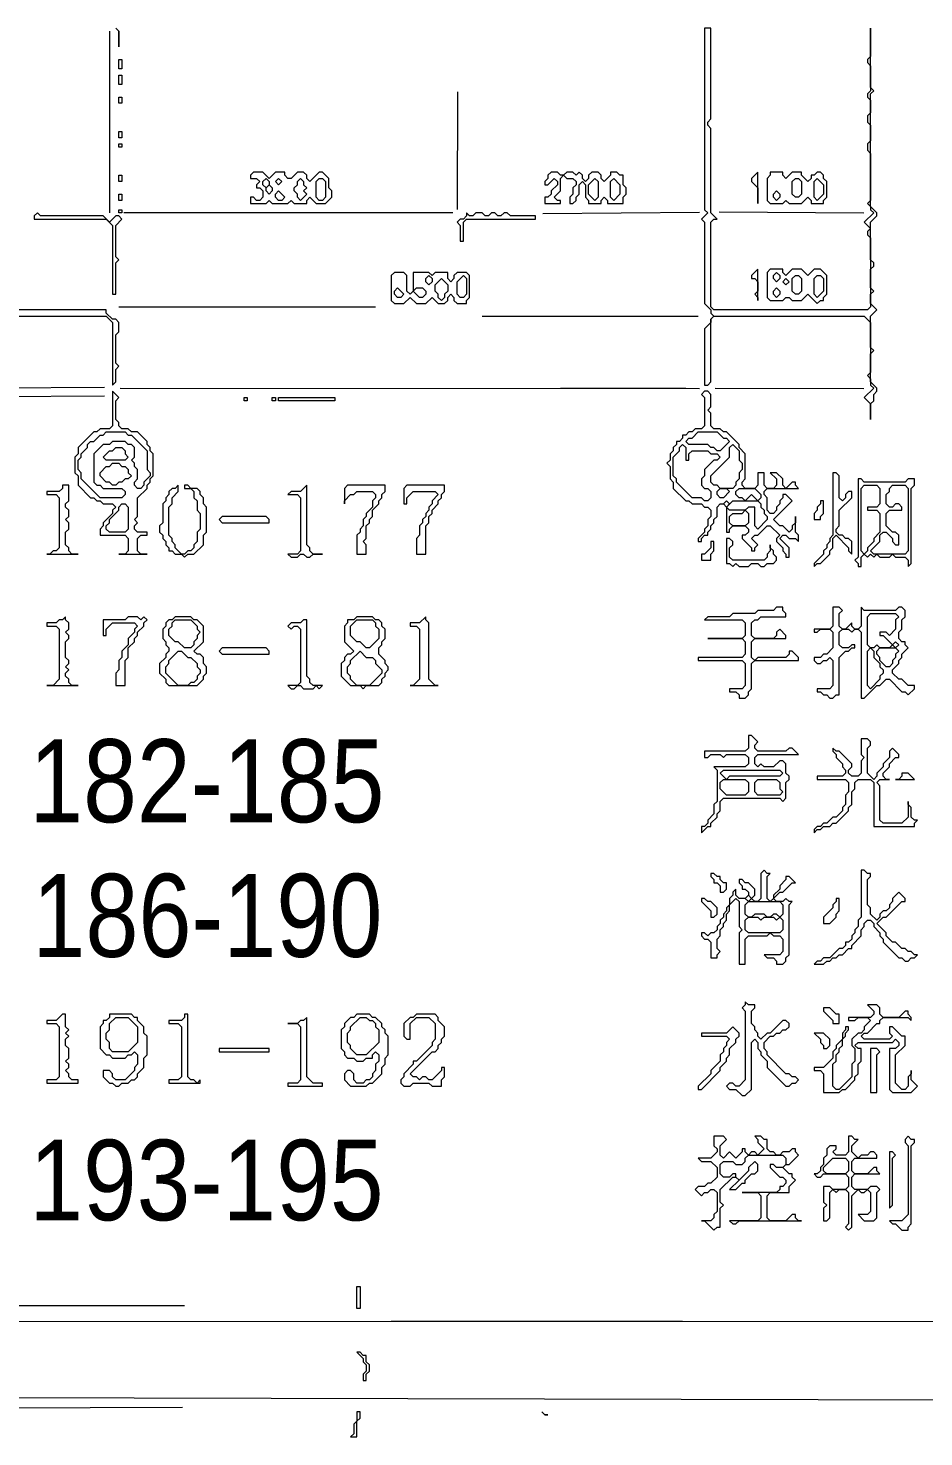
# Model space of a CAD drawing. Extents: x 12 to 2459, y 13 to 1740.
# Drawn here: x 1635.1 to 1921, y 13 to 463 of the extents above; entities that cross this region are included whole.
import ezdxf

# ---------------------------------------------------------------- set-up
doc = ezdxf.new("R2010")
doc.units = 0
for name, color, linetype, lineweight in [('OCR_TEXT', 6, 'Continuous', 0), ('TEXT_FALLBACK_OUTLINE', 2, 'Continuous', 0), ('TRACE_CURVE', 6, 'Continuous', 0), ('TRACE_STRAIGHT', 5, 'Continuous', 0), ('TRACE_TEXT_SYMBOL', 6, 'Continuous', 0)]:
    doc.layers.add(name, color=color, linetype=linetype, lineweight=lineweight)
doc.styles.add('wqy-unicode', font='wqy-unicode.lff')

msp = doc.modelspace()

# ---------------------------------------------------------------- linework, layer by layer
at = {"layer": 'TEXT_FALLBACK_OUTLINE', "color": 2}
for points in [[(1707, 417), (1706, 416), (1706, 415), (1708, 415), (1709, 414), (1708, 413), (1708, 412), (1709, 412), (1710, 411), (1710, 409), (1709, 408), (1708, 408), (1707, 409), (1706, 409), (1706, 407), (1711, 407), (1712, 408), (1713, 407), (1718, 407), (1719, 408), (1720, 407), (1724, 407), (1724, 408), (1725, 409), (1727, 407), (1730, 407), (1732, 409), (1732, 411), (1731, 412), (1731, 415), (1729, 417), (1728, 417), (1725, 414), (1724, 415), (1724, 416), (1723, 417), (1721, 417), (1719, 415), (1718, 415), (1717, 416), (1717, 417), (1714, 417), (1712, 415), (1710, 417)], [(1710, 414), (1711, 415), (1712, 414), (1712, 413), (1711, 412), (1710, 413)], [(1714, 414), (1715, 415), (1716, 414), (1715, 413)], [(1721, 414), (1722, 415), (1723, 414), (1723, 413), (1724, 412), (1723, 411), (1724, 410), (1722, 408), (1721, 409), (1721, 410), (1720, 411), (1720, 412), (1721, 413)], [(1727, 414), (1728, 415), (1729, 415), (1730, 414), (1730, 409), (1729, 408), (1728, 408), (1727, 409)], [(1816, 415), (1817, 414), (1817, 409), (1816, 408), (1814, 410), (1814, 413)], [(1821, 414), (1822, 415), (1824, 413), (1824, 410), (1822, 408), (1821, 409)], [(1868, 417), (1866, 415), (1866, 414), (1868, 412), (1868, 407)], [(1872, 417), (1872, 416), (1871, 415), (1871, 408), (1872, 407), (1876, 407), (1877, 408), (1878, 407), (1882, 407), (1884, 409), (1885, 408), (1885, 407), (1889, 407), (1889, 408), (1890, 409), (1890, 414), (1889, 415), (1889, 416), (1888, 417), (1887, 417), (1886, 416), (1885, 416), (1885, 415), (1884, 414), (1882, 416), (1882, 417), (1879, 417), (1877, 415), (1876, 416), (1876, 417)], [(1879, 414), (1880, 415), (1881, 415), (1882, 414), (1882, 410), (1881, 409), (1880, 409), (1879, 410)], [(1886, 414), (1887, 415), (1889, 413), (1889, 410), (1887, 408), (1886, 409)], [(1711, 412), (1712, 413), (1713, 412), (1713, 411), (1712, 410), (1711, 411)], [(1714, 410), (1715, 411), (1717, 409), (1716, 408), (1715, 408), (1714, 409)], [(1873, 410), (1874, 411), (1875, 410), (1875, 409), (1874, 408), (1873, 409)], [(1752, 385), (1751, 384), (1751, 376), (1752, 375), (1755, 375), (1757, 377), (1759, 375), (1762, 375), (1764, 377), (1766, 375), (1768, 375), (1769, 376), (1769, 377), (1770, 378), (1771, 377), (1771, 376), (1772, 375), (1775, 375), (1775, 376), (1776, 377), (1776, 384), (1775, 385), (1772, 385), (1771, 384), (1771, 383), (1770, 382), (1769, 383), (1769, 385), (1765, 385), (1764, 384), (1763, 385), (1758, 385), (1758, 379), (1757, 378), (1756, 379), (1756, 384), (1755, 385)], [(1762, 383), (1763, 384), (1764, 383), (1764, 382), (1763, 381), (1762, 382)], [(1767, 383), (1769, 381), (1769, 379), (1768, 378), (1768, 377), (1767, 376), (1766, 377), (1766, 378), (1765, 379), (1765, 381)], [(1774, 384), (1775, 383), (1775, 378), (1774, 377), (1773, 377), (1772, 378), (1772, 382)], [(1868, 386), (1866, 384), (1866, 383), (1867, 383), (1868, 382), (1868, 379), (1867, 378), (1868, 377), (1868, 376)], [(1872, 386), (1871, 385), (1871, 377), (1872, 376), (1876, 376), (1877, 377), (1878, 377), (1879, 376), (1882, 376), (1884, 378), (1887, 375), (1888, 376), (1889, 376), (1889, 377), (1890, 378), (1890, 384), (1888, 386), (1886, 386), (1884, 384), (1882, 386), (1879, 386), (1877, 384), (1876, 385), (1876, 386)], [(1873, 384), (1874, 385), (1875, 384), (1875, 383), (1874, 382), (1873, 383)], [(1876, 382), (1877, 383), (1878, 382), (1877, 381)], [(1879, 383), (1880, 384), (1881, 384), (1882, 383), (1882, 379), (1881, 378), (1880, 378), (1879, 379)], [(1886, 383), (1887, 384), (1888, 384), (1889, 383), (1889, 379), (1887, 377), (1886, 378)], [(1752, 379), (1753, 380), (1755, 378), (1754, 377), (1753, 377), (1752, 378)], [(1758, 379), (1759, 380), (1761, 380), (1762, 379), (1762, 378), (1761, 377), (1760, 377)], [(1873, 379), (1874, 380), (1875, 379), (1875, 378), (1874, 377), (1873, 378)], [(1662, 347), (1662, 336), (1661, 335), (1658, 335), (1657, 334), (1656, 334), (1651, 329), (1651, 327), (1650, 326), (1650, 321), (1651, 320), (1651, 317), (1655, 313), (1656, 313), (1657, 312), (1658, 312), (1659, 311), (1662, 311), (1663, 310), (1662, 309), (1662, 308), (1659, 305), (1659, 304), (1658, 303), (1658, 301), (1666, 301), (1667, 300), (1667, 296), (1666, 295), (1664, 295), (1673, 295), (1671, 295), (1670, 296), (1670, 300), (1671, 301), (1673, 301), (1673, 302), (1670, 302), (1669, 303), (1669, 304), (1670, 305), (1669, 306), (1670, 307), (1670, 313), (1673, 316), (1673, 317), (1674, 318), (1674, 319), (1675, 320), (1675, 327), (1674, 328), (1674, 329), (1673, 330), (1673, 331), (1670, 334), (1668, 334), (1667, 335), (1665, 335), (1664, 336), (1664, 337), (1663, 338), (1663, 344), (1664, 345)], [(1704, 345), (1705, 345), (1705, 344), (1704, 344)], [(1713, 345), (1714, 345), (1714, 344), (1713, 344)], [(1715, 345), (1733, 345), (1733, 344), (1715, 344)], [(1659, 333), (1660, 334), (1666, 334), (1667, 333), (1668, 333), (1673, 328), (1673, 322), (1674, 321), (1674, 320), (1672, 318), (1672, 317), (1671, 316), (1670, 316), (1669, 317), (1669, 318), (1670, 319), (1670, 322), (1669, 323), (1669, 324), (1668, 325), (1669, 326), (1669, 329), (1668, 330), (1667, 330), (1666, 331), (1662, 331), (1661, 330), (1659, 330), (1656, 327), (1656, 318), (1657, 317), (1658, 317), (1659, 316), (1665, 316), (1666, 315), (1666, 314), (1665, 313), (1658, 313), (1652, 319), (1652, 321), (1651, 322), (1651, 325), (1652, 326), (1652, 327), (1654, 329), (1654, 330), (1655, 331), (1656, 331), (1658, 333)], [(1849, 334), (1855, 334), (1857, 332), (1858, 332), (1859, 331), (1856, 328), (1855, 328), (1854, 329), (1853, 329), (1852, 330), (1846, 330), (1845, 331), (1846, 332), (1847, 332)], [(1662, 328), (1663, 329), (1665, 329), (1666, 328), (1666, 327), (1667, 326), (1666, 325), (1660, 325), (1659, 326), (1661, 328)], [(1843, 329), (1844, 330), (1845, 329), (1845, 325), (1846, 325), (1846, 327), (1847, 328), (1852, 328), (1853, 327), (1855, 327), (1856, 326), (1855, 325), (1854, 325), (1851, 322), (1851, 320), (1850, 319), (1850, 317), (1851, 316), (1852, 316), (1853, 315), (1853, 313), (1852, 312), (1851, 312), (1850, 313), (1847, 313), (1842, 318), (1842, 319), (1841, 320), (1841, 326), (1843, 328)], [(1859, 329), (1860, 330), (1862, 328), (1862, 325), (1863, 324), (1863, 322), (1862, 321), (1862, 319), (1861, 318), (1861, 317), (1860, 316), (1856, 316), (1855, 317), (1854, 317), (1853, 318), (1853, 320), (1859, 326)], [(1661, 323), (1662, 324), (1664, 324), (1665, 323), (1666, 323), (1667, 322), (1667, 321), (1668, 320), (1667, 319), (1666, 319), (1665, 318), (1664, 318), (1663, 317), (1662, 317), (1661, 318), (1660, 318), (1658, 320), (1658, 321), (1660, 323)], [(1892, 321), (1892, 301), (1891, 300), (1891, 299), (1890, 298), (1890, 297), (1889, 296), (1889, 295), (1886, 292), (1886, 291), (1887, 292), (1888, 292), (1891, 295), (1891, 296), (1892, 297), (1892, 300), (1893, 301), (1897, 297), (1897, 296), (1898, 295), (1898, 299), (1897, 300), (1896, 300), (1895, 301), (1894, 301), (1893, 302), (1893, 303), (1894, 304), (1894, 309), (1898, 313), (1898, 315), (1897, 315), (1896, 314), (1896, 313), (1895, 312), (1894, 313), (1894, 320), (1893, 321)], [(1646, 317), (1646, 316), (1645, 315), (1641, 315), (1641, 314), (1644, 314), (1645, 313), (1645, 297), (1644, 296), (1643, 296), (1642, 295), (1641, 295), (1651, 295), (1649, 295), (1648, 296), (1648, 297), (1647, 298), (1647, 302), (1648, 303), (1648, 305), (1647, 306), (1648, 307), (1648, 309), (1647, 310), (1647, 311), (1648, 312), (1648, 317)], [(1683, 317), (1682, 316), (1681, 316), (1680, 315), (1680, 314), (1679, 313), (1679, 312), (1678, 311), (1678, 305), (1677, 304), (1677, 302), (1678, 301), (1678, 300), (1679, 299), (1679, 298), (1680, 297), (1680, 296), (1681, 296), (1682, 295), (1684, 295), (1685, 294), (1686, 295), (1688, 295), (1691, 298), (1691, 301), (1692, 302), (1692, 310), (1691, 311), (1691, 313), (1690, 314), (1690, 315), (1689, 316), (1687, 316), (1686, 317), (1685, 317), (1685, 316), (1687, 316), (1688, 315), (1688, 313), (1689, 312), (1689, 309), (1690, 308), (1690, 303), (1689, 302), (1689, 299), (1688, 298), (1688, 297), (1687, 296), (1686, 296), (1685, 295), (1684, 295), (1682, 297), (1682, 298), (1681, 299), (1681, 300), (1680, 301), (1680, 310), (1681, 311), (1681, 313), (1683, 315)], [(1724, 317), (1722, 315), (1719, 315), (1718, 314), (1721, 314), (1722, 313), (1722, 296), (1721, 295), (1718, 295), (1719, 294), (1721, 294), (1722, 295), (1723, 295), (1724, 294), (1725, 294), (1726, 295), (1729, 295), (1726, 295), (1725, 296), (1725, 297), (1724, 298)], [(1737, 317), (1736, 316), (1736, 311), (1736, 312), (1738, 314), (1739, 314), (1740, 315), (1745, 315), (1746, 314), (1746, 313), (1745, 312), (1745, 310), (1743, 308), (1743, 307), (1742, 306), (1742, 304), (1741, 303), (1741, 302), (1740, 301), (1740, 295), (1743, 295), (1743, 298), (1742, 299), (1743, 300), (1743, 304), (1744, 305), (1744, 306), (1745, 307), (1745, 309), (1747, 311), (1747, 312), (1748, 313), (1748, 314), (1749, 315), (1749, 317)], [(1756, 317), (1755, 316), (1755, 311), (1756, 311), (1756, 313), (1758, 315), (1765, 315), (1766, 314), (1764, 312), (1764, 311), (1763, 310), (1763, 309), (1762, 308), (1762, 307), (1761, 306), (1761, 305), (1760, 304), (1760, 301), (1759, 300), (1759, 295), (1762, 295), (1762, 304), (1763, 305), (1763, 307), (1764, 308), (1764, 309), (1766, 311), (1766, 312), (1767, 313), (1767, 314), (1768, 315), (1768, 317)], [(1855, 315), (1856, 316), (1858, 316), (1859, 315), (1857, 313), (1856, 313), (1855, 314)], [(1861, 315), (1862, 316), (1867, 316), (1869, 314), (1869, 313), (1868, 312), (1866, 314), (1864, 312), (1863, 313), (1862, 313), (1861, 314)], [(1900, 319), (1900, 294), (1899, 293), (1900, 292), (1900, 291), (1901, 291), (1901, 294), (1902, 295), (1903, 294), (1904, 295), (1905, 294), (1906, 295), (1907, 294), (1910, 294), (1911, 295), (1912, 294), (1915, 294), (1916, 293), (1916, 291), (1917, 292), (1917, 316), (1918, 317), (1918, 319), (1916, 319), (1915, 318), (1902, 318), (1901, 319)], [(1901, 316), (1902, 317), (1906, 317), (1907, 316), (1907, 311), (1906, 310), (1903, 310), (1903, 309), (1906, 309), (1907, 308), (1907, 302), (1905, 300), (1905, 299), (1903, 297), (1903, 296), (1902, 295), (1901, 296)], [(1910, 316), (1911, 317), (1915, 317), (1916, 316), (1916, 296), (1915, 295), (1905, 295), (1904, 296), (1907, 299), (1907, 301), (1908, 302), (1909, 302), (1911, 300), (1911, 299), (1912, 298), (1913, 298), (1913, 301), (1912, 302), (1911, 302), (1909, 304), (1909, 308), (1910, 309), (1914, 309), (1914, 310), (1913, 311), (1912, 311), (1911, 310), (1910, 310), (1909, 311), (1909, 314), (1910, 315)], [(1664, 310), (1665, 311), (1666, 311), (1667, 310), (1667, 303), (1666, 302), (1661, 302), (1660, 303), (1660, 304), (1661, 305), (1661, 306), (1664, 309)], [(1857, 311), (1858, 312), (1859, 311), (1858, 310)], [(1860, 312), (1868, 312), (1869, 311), (1869, 310), (1870, 309), (1870, 308), (1871, 307), (1871, 306), (1868, 303), (1867, 304), (1867, 310), (1865, 310), (1864, 309), (1859, 309), (1858, 310)], [(1888, 312), (1888, 311), (1887, 310), (1887, 309), (1886, 308), (1886, 306), (1888, 306), (1888, 307), (1889, 308), (1889, 312)], [(1697, 307), (1696, 306), (1697, 305), (1712, 305), (1712, 306), (1711, 307)], [(1863, 308), (1864, 309), (1865, 308), (1865, 305), (1864, 304), (1860, 304), (1859, 305), (1859, 307), (1860, 308)], [(1853, 299), (1853, 297), (1851, 295), (1850, 295), (1850, 293), (1853, 293), (1853, 295), (1854, 296), (1854, 299)], [(1858, 300), (1858, 292), (1859, 292), (1860, 291), (1861, 292), (1862, 291), (1865, 291), (1866, 292), (1868, 292), (1869, 291), (1870, 291), (1871, 292), (1873, 292), (1874, 293), (1874, 294), (1873, 295), (1873, 296), (1872, 297), (1872, 298), (1872, 296), (1871, 295), (1871, 294), (1870, 293), (1860, 293), (1859, 294), (1859, 297), (1860, 298), (1860, 299), (1859, 300)], [(1647, 275), (1646, 274), (1645, 274), (1644, 273), (1641, 273), (1641, 272), (1644, 272), (1645, 271), (1645, 255), (1643, 253), (1641, 253), (1651, 253), (1649, 253), (1648, 254), (1648, 255), (1647, 256), (1647, 257), (1648, 258), (1647, 259), (1648, 260), (1648, 261), (1647, 262), (1647, 267), (1648, 268), (1648, 269), (1647, 270), (1648, 271), (1648, 273), (1647, 274)], [(1667, 275), (1666, 274), (1659, 274), (1659, 269), (1660, 269), (1660, 271), (1662, 273), (1669, 273), (1670, 272), (1669, 271), (1669, 270), (1667, 268), (1667, 266), (1665, 264), (1665, 262), (1664, 261), (1664, 258), (1663, 257), (1663, 253), (1666, 253), (1666, 261), (1667, 262), (1667, 265), (1669, 267), (1669, 268), (1670, 269), (1670, 270), (1672, 272), (1672, 273), (1673, 274), (1672, 275), (1671, 274), (1670, 275)], [(1682, 275), (1681, 274), (1680, 274), (1679, 273), (1679, 272), (1678, 271), (1678, 268), (1679, 267), (1679, 266), (1680, 265), (1680, 264), (1679, 263), (1679, 262), (1677, 260), (1677, 257), (1679, 255), (1679, 254), (1680, 253), (1689, 253), (1691, 255), (1691, 256), (1692, 257), (1692, 259), (1691, 260), (1691, 262), (1690, 263), (1689, 263), (1688, 264), (1691, 267), (1691, 272), (1689, 274), (1688, 274), (1687, 275)], [(1740, 275), (1739, 274), (1737, 274), (1737, 273), (1736, 272), (1736, 267), (1739, 264), (1738, 263), (1737, 263), (1736, 262), (1736, 261), (1735, 260), (1735, 256), (1738, 253), (1741, 253), (1742, 252), (1743, 253), (1747, 253), (1748, 254), (1748, 255), (1749, 256), (1749, 257), (1750, 258), (1750, 259), (1749, 260), (1749, 261), (1747, 263), (1747, 265), (1748, 266), (1748, 267), (1749, 268), (1749, 271), (1748, 272), (1748, 273), (1747, 274), (1746, 274), (1745, 275)], [(1762, 275), (1760, 273), (1757, 273), (1757, 272), (1759, 272), (1760, 271), (1760, 255), (1758, 253), (1757, 253), (1766, 253), (1765, 253), (1763, 255), (1763, 273), (1762, 274)], [(1874, 278), (1873, 277), (1868, 277), (1867, 276), (1860, 276), (1859, 275), (1852, 275), (1851, 274), (1863, 274), (1864, 273), (1864, 269), (1863, 268), (1852, 268), (1863, 268), (1864, 267), (1864, 263), (1863, 262), (1849, 262), (1849, 261), (1863, 261), (1864, 260), (1864, 253), (1863, 252), (1859, 252), (1859, 251), (1861, 251), (1862, 250), (1862, 249), (1864, 249), (1865, 250), (1865, 251), (1866, 252), (1866, 260), (1867, 261), (1881, 261), (1881, 262), (1879, 264), (1878, 264), (1878, 263), (1877, 262), (1868, 262), (1867, 261), (1866, 262), (1866, 267), (1867, 268), (1877, 268), (1877, 269), (1875, 271), (1874, 270), (1874, 269), (1873, 268), (1867, 268), (1866, 269), (1866, 273), (1867, 274), (1868, 274), (1869, 275), (1877, 275), (1877, 276), (1876, 277), (1876, 278)], [(1903, 275), (1904, 276), (1912, 276), (1913, 275), (1912, 274), (1912, 271), (1910, 269), (1909, 270), (1907, 270), (1907, 269), (1908, 269), (1911, 266), (1910, 265), (1907, 265), (1906, 266), (1905, 265), (1904, 265), (1903, 266)], [(1681, 273), (1682, 274), (1687, 274), (1689, 272), (1689, 271), (1690, 270), (1689, 269), (1689, 268), (1688, 267), (1688, 266), (1687, 265), (1685, 265), (1683, 267), (1682, 267), (1680, 269), (1680, 271), (1681, 272)], [(1723, 274), (1722, 273), (1719, 273), (1718, 272), (1719, 271), (1720, 272), (1721, 272), (1722, 271), (1722, 254), (1721, 253), (1718, 253), (1719, 252), (1720, 252), (1721, 253), (1722, 253), (1723, 252), (1726, 252), (1727, 253), (1728, 252), (1729, 253), (1726, 253), (1725, 254), (1725, 255), (1724, 256), (1724, 274)], [(1740, 274), (1745, 274), (1746, 273), (1746, 272), (1747, 271), (1747, 268), (1744, 265), (1743, 265), (1741, 267), (1740, 267), (1738, 269), (1738, 272)], [(1911, 266), (1912, 267), (1913, 266), (1912, 265)], [(1683, 264), (1684, 264), (1686, 262), (1687, 262), (1689, 260), (1689, 259), (1690, 258), (1690, 257), (1689, 256), (1689, 255), (1688, 254), (1687, 254), (1686, 253), (1683, 253), (1679, 257), (1679, 259), (1680, 260), (1680, 261)], [(1697, 265), (1696, 264), (1697, 263), (1712, 263), (1712, 264), (1711, 265)], [(1741, 264), (1743, 262), (1745, 262), (1746, 261), (1746, 260), (1748, 258), (1748, 257), (1744, 253), (1740, 253), (1738, 255), (1738, 256), (1737, 257), (1737, 259), (1738, 260), (1738, 261)], [(1903, 264), (1904, 265), (1905, 264), (1905, 262), (1907, 260), (1907, 259), (1908, 258), (1908, 257), (1907, 256), (1907, 255), (1904, 252), (1903, 253)], [(1906, 264), (1907, 265), (1912, 265), (1913, 264), (1912, 263), (1912, 262), (1911, 261), (1911, 260), (1910, 259), (1909, 259), (1907, 261), (1907, 262), (1906, 263)], [(1865, 237), (1865, 233), (1864, 232), (1851, 232), (1851, 230), (1852, 230), (1853, 231), (1856, 231), (1857, 230), (1858, 231), (1864, 231), (1865, 230), (1865, 228), (1864, 227), (1854, 227), (1855, 226), (1855, 216), (1854, 215), (1854, 212), (1852, 210), (1852, 209), (1851, 208), (1850, 208), (1850, 206), (1852, 208), (1853, 208), (1853, 209), (1855, 211), (1855, 212), (1856, 213), (1856, 216), (1857, 217), (1875, 217), (1876, 216), (1877, 217), (1877, 222), (1878, 223), (1878, 224), (1877, 225), (1877, 228), (1876, 229), (1875, 229), (1873, 227), (1870, 227), (1869, 228), (1868, 227), (1867, 228), (1867, 230), (1868, 231), (1881, 231), (1879, 233), (1878, 233), (1877, 232), (1868, 232), (1867, 233), (1867, 234), (1868, 235), (1866, 237)], [(1856, 225), (1857, 226), (1875, 226), (1876, 225), (1875, 224), (1859, 224), (1858, 223)], [(1914, 225), (1914, 224), (1913, 223), (1912, 223), (1918, 223), (1916, 225)], [(1856, 222), (1857, 223), (1864, 223), (1865, 222), (1865, 219), (1864, 218), (1858, 218), (1856, 220)], [(1867, 222), (1868, 223), (1874, 223), (1875, 222), (1875, 220), (1876, 219), (1875, 218), (1868, 218), (1867, 219)], [(1853, 193), (1853, 192), (1854, 191), (1854, 190), (1855, 190), (1856, 189), (1856, 187), (1857, 187), (1858, 188), (1858, 190), (1857, 190), (1856, 191), (1856, 192), (1855, 192), (1854, 193)], [(1850, 185), (1850, 184), (1853, 181), (1853, 179), (1854, 179), (1855, 180), (1855, 182), (1853, 184), (1852, 184), (1851, 185)], [(1864, 185), (1865, 186), (1866, 185), (1865, 184)], [(1893, 185), (1893, 184), (1892, 183), (1892, 182), (1889, 179), (1889, 177), (1891, 177), (1893, 179), (1893, 180), (1894, 181), (1894, 185)], [(1864, 183), (1865, 184), (1875, 184), (1876, 183), (1876, 180), (1875, 179), (1874, 180), (1873, 180), (1872, 179), (1871, 179), (1870, 180), (1867, 180), (1866, 179), (1865, 179), (1864, 180)], [(1864, 178), (1865, 179), (1868, 179), (1869, 178), (1870, 179), (1873, 179), (1874, 178), (1875, 179), (1876, 178), (1876, 175), (1875, 174), (1865, 174), (1864, 175)], [(1864, 152), (1864, 151), (1863, 150), (1864, 149), (1864, 127), (1862, 125), (1861, 125), (1860, 126), (1859, 126), (1858, 125), (1859, 124), (1861, 124), (1863, 122), (1864, 122), (1866, 124), (1866, 139), (1867, 140), (1868, 139), (1868, 137), (1869, 136), (1869, 135), (1871, 133), (1871, 131), (1877, 125), (1878, 125), (1879, 126), (1880, 126), (1881, 127), (1880, 128), (1879, 128), (1878, 129), (1877, 129), (1871, 135), (1871, 136), (1870, 137), (1870, 139), (1872, 141), (1873, 141), (1874, 142), (1875, 142), (1876, 143), (1877, 143), (1878, 144), (1878, 145), (1877, 146), (1876, 146), (1872, 142), (1871, 142), (1869, 140), (1868, 141), (1868, 142), (1867, 143), (1867, 144), (1866, 145), (1866, 149), (1867, 150), (1867, 151), (1865, 151)], [(1889, 150), (1889, 149), (1892, 146), (1892, 145), (1894, 145), (1894, 148), (1893, 148), (1891, 150)], [(1646, 148), (1644, 146), (1641, 146), (1641, 145), (1644, 145), (1645, 144), (1645, 128), (1644, 127), (1641, 127), (1641, 126), (1651, 126), (1651, 127), (1649, 127), (1648, 128), (1648, 129), (1647, 130), (1648, 131), (1648, 132), (1647, 133), (1648, 134), (1648, 137), (1647, 138), (1647, 140), (1648, 141), (1647, 142), (1648, 143), (1647, 144), (1647, 148)], [(1661, 148), (1661, 147), (1660, 146), (1659, 146), (1659, 145), (1658, 144), (1658, 137), (1660, 135), (1661, 135), (1662, 134), (1666, 134), (1667, 135), (1668, 135), (1669, 136), (1670, 135), (1670, 132), (1669, 131), (1669, 130), (1666, 127), (1663, 127), (1662, 128), (1662, 129), (1661, 130), (1659, 130), (1659, 128), (1661, 126), (1662, 126), (1663, 125), (1664, 125), (1665, 126), (1667, 126), (1668, 127), (1669, 127), (1670, 128), (1670, 129), (1672, 131), (1672, 134), (1673, 135), (1673, 141), (1672, 142), (1672, 144), (1670, 146), (1670, 147), (1669, 147), (1668, 148)], [(1663, 147), (1667, 147), (1670, 144), (1670, 139), (1667, 136), (1662, 136), (1661, 137), (1661, 139), (1660, 140), (1660, 142), (1661, 143), (1661, 145)], [(1685, 148), (1685, 147), (1684, 146), (1680, 146), (1680, 145), (1683, 145), (1684, 144), (1684, 128), (1683, 127), (1680, 127), (1680, 126), (1690, 126), (1690, 127), (1689, 126), (1688, 127), (1687, 127), (1686, 128), (1686, 148)], [(1724, 147), (1723, 146), (1722, 146), (1721, 145), (1718, 145), (1721, 145), (1722, 144), (1722, 127), (1721, 126), (1718, 126), (1718, 125), (1729, 125), (1729, 126), (1726, 126), (1724, 128)], [(1740, 148), (1739, 147), (1738, 147), (1736, 145), (1736, 144), (1735, 143), (1735, 137), (1736, 136), (1736, 135), (1737, 134), (1739, 134), (1740, 133), (1742, 133), (1743, 134), (1745, 134), (1745, 135), (1746, 136), (1747, 135), (1747, 133), (1746, 132), (1746, 130), (1745, 129), (1745, 128), (1744, 127), (1743, 127), (1742, 126), (1740, 126), (1739, 127), (1739, 129), (1738, 130), (1737, 130), (1736, 129), (1736, 127), (1738, 125), (1743, 125), (1744, 126), (1745, 126), (1748, 129), (1748, 131), (1749, 132), (1749, 134), (1750, 135), (1750, 141), (1749, 142), (1749, 143), (1748, 144), (1748, 145), (1746, 147), (1745, 147), (1744, 148)], [(1741, 147), (1743, 147), (1744, 146), (1745, 146), (1746, 145), (1746, 144), (1747, 143), (1747, 139), (1743, 135), (1740, 135), (1738, 137), (1738, 138), (1737, 139), (1737, 142), (1738, 143), (1738, 144)], [(1759, 148), (1758, 147), (1757, 147), (1755, 145), (1755, 141), (1756, 140), (1757, 140), (1757, 145), (1759, 147), (1763, 147), (1765, 145), (1765, 140), (1764, 139), (1764, 138), (1759, 133), (1758, 133), (1758, 132), (1755, 129), (1755, 128), (1754, 127), (1754, 126), (1755, 125), (1757, 125), (1758, 126), (1763, 126), (1764, 125), (1767, 125), (1767, 127), (1768, 128), (1768, 131), (1767, 131), (1767, 130), (1764, 127), (1763, 127), (1762, 128), (1761, 128), (1760, 127), (1759, 128), (1758, 128), (1757, 129), (1764, 136), (1765, 136), (1766, 137), (1766, 138), (1767, 139), (1767, 140), (1768, 141), (1768, 144), (1766, 146), (1766, 147), (1765, 148)], [(1860, 144), (1858, 142), (1850, 142), (1850, 141), (1858, 141), (1859, 140), (1858, 139), (1858, 138), (1857, 137), (1857, 136), (1856, 135), (1856, 133), (1853, 130), (1853, 129), (1849, 125), (1849, 124), (1850, 124), (1856, 130), (1856, 131), (1858, 133), (1858, 134), (1859, 135), (1859, 137), (1861, 139), (1861, 140), (1862, 141), (1862, 142)], [(1886, 142), (1888, 140), (1888, 139), (1889, 138), (1889, 137), (1890, 137), (1891, 138), (1891, 140), (1889, 142)], [(1696, 137), (1696, 136), (1712, 136), (1712, 137)], [(1904, 137), (1904, 123), (1906, 123), (1906, 135), (1907, 136), (1906, 137)], [(1916, 109), (1915, 108), (1915, 107), (1916, 106), (1916, 84), (1914, 82), (1910, 82), (1911, 81), (1912, 81), (1914, 79), (1916, 79), (1916, 80), (1917, 81), (1917, 106), (1918, 107), (1918, 108), (1917, 108)], [(1910, 104), (1910, 86), (1911, 87), (1911, 102), (1912, 103), (1911, 104)], [(1892, 102), (1896, 102), (1897, 101), (1897, 98), (1896, 97), (1890, 97), (1889, 98), (1889, 99)]]:
    msp.add_lwpolyline(points, close=True, dxfattribs=at)
for points in [[(1802, 417), (1801, 416), (1801, 415), (1800, 414), (1800, 413), (1801, 413), (1803, 415), (1804, 414), (1804, 413), (1802, 411), (1802, 410), (1801, 409), (1800, 409), (1800, 407), (1805, 407), (1805, 408), (1804, 408), (1803, 409), (1805, 411), (1805, 415), (1806, 416), (1807, 415), (1809, 415), (1810, 414), (1810, 413), (1809, 412), (1809, 410), (1808, 409), (1808, 407), (1809, 407), (1810, 408), (1810, 409), (1811, 410), (1811, 413), (1812, 414), (1813, 413), (1813, 409), (1814, 408), (1814, 407), (1818, 407), (1818, 408), (1819, 409), (1820, 408), (1820, 407), (1825, 407), (1825, 409), (1826, 410), (1826, 412), (1825, 413), (1825, 416), (1824, 416), (1823, 417), (1821, 417), (1821, 416), (1819, 414), (1818, 415), (1818, 416), (1817, 417), (1815, 417), (1814, 416), (1814, 415), (1813, 414), (1812, 415), (1812, 416)], [(1812, 416), (1811, 417), (1810, 416), (1809, 417), (1807, 417), (1806, 416), (1805, 416), (1804, 417), (1802, 417)], [(1851, 347), (1850, 346), (1851, 345), (1851, 336), (1850, 335), (1848, 335), (1847, 334), (1846, 334), (1845, 333), (1844, 333), (1844, 332), (1843, 331), (1842, 331), (1842, 330), (1841, 329), (1841, 328), (1840, 327), (1840, 325), (1839, 324), (1840, 323), (1840, 319), (1841, 318), (1841, 316), (1845, 312), (1846, 312), (1847, 311), (1850, 311), (1851, 310), (1852, 310), (1853, 309), (1853, 307), (1852, 306), (1852, 304), (1851, 303), (1851, 302), (1849, 300), (1849, 299), (1850, 299), (1850, 300), (1851, 301), (1852, 301), (1852, 302), (1853, 303), (1853, 304), (1854, 305), (1854, 306), (1855, 307), (1855, 310), (1856, 311), (1857, 311), (1858, 310), (1858, 302), (1859, 302), (1859, 303), (1860, 304), (1864, 304), (1865, 303), (1865, 302), (1864, 301), (1863, 301), (1863, 300), (1866, 297), (1866, 296), (1867, 296)], [(1868, 321), (1868, 317), (1867, 316), (1864, 316), (1863, 317), (1863, 318), (1864, 319), (1864, 327), (1862, 329), (1862, 330), (1858, 334), (1857, 334), (1856, 335), (1854, 335), (1853, 336), (1853, 340), (1852, 341), (1853, 342), (1853, 346), (1852, 347), (1851, 347)], [(1867, 296), (1867, 297), (1868, 298), (1866, 300), (1867, 301), (1868, 301), (1871, 304), (1872, 304), (1875, 301), (1874, 300), (1874, 299), (1876, 297), (1876, 296), (1877, 295), (1877, 294), (1878, 294), (1878, 297), (1875, 300), (1876, 301), (1877, 301), (1878, 300), (1880, 300), (1881, 299), (1881, 301), (1880, 302), (1880, 307), (1880, 305), (1879, 304), (1879, 303), (1878, 302), (1876, 304), (1875, 304), (1873, 306), (1879, 312), (1877, 314), (1876, 314), (1876, 313), (1875, 312), (1875, 311), (1874, 310), (1874, 309), (1873, 308), (1872, 308), (1871, 309), (1871, 313), (1870, 314), (1870, 315), (1871, 316), (1881, 316), (1880, 317), (1880, 318), (1879, 318), (1877, 316), (1876, 317), (1876, 319), (1874, 321), (1872, 321), (1874, 319), (1874, 317), (1873, 316), (1871, 316), (1870, 317), (1870, 321), (1868, 321)], [(1892, 278), (1892, 272), (1891, 271), (1886, 271), (1886, 270), (1887, 270), (1888, 271), (1891, 271), (1892, 270), (1892, 265), (1890, 263), (1889, 263), (1888, 262), (1886, 262), (1886, 261), (1887, 260), (1888, 260), (1889, 261), (1890, 261), (1891, 262), (1892, 261), (1892, 253), (1891, 252), (1887, 252), (1887, 251), (1888, 251), (1889, 250), (1890, 250), (1891, 249), (1892, 249), (1893, 250), (1894, 250), (1894, 262), (1896, 264), (1897, 264), (1898, 265), (1899, 265), (1899, 266), (1898, 266), (1897, 265), (1895, 265), (1894, 266), (1894, 270), (1895, 271), (1897, 271), (1898, 270), (1899, 271), (1900, 271), (1901, 270), (1901, 249), (1902, 249), (1906, 253), (1907, 253), (1909, 255), (1910, 255), (1914, 251), (1915, 251), (1916, 250), (1918, 252), (1918, 253), (1916, 253), (1914, 255), (1913, 255), (1911, 257)], [(1911, 257), (1911, 258), (1913, 260), (1913, 261), (1914, 262), (1914, 263), (1916, 265), (1915, 266), (1915, 267), (1914, 267), (1913, 268), (1913, 270), (1914, 271), (1914, 274), (1915, 275), (1915, 277), (1914, 278), (1913, 278), (1912, 277), (1902, 277), (1901, 278), (1901, 272), (1900, 271), (1899, 271), (1898, 272), (1898, 273), (1896, 271), (1895, 271), (1894, 272), (1894, 276), (1895, 277), (1894, 278), (1892, 278)], [(1901, 236), (1901, 231), (1902, 230), (1901, 229), (1901, 225), (1900, 224), (1898, 224), (1897, 225), (1897, 226), (1898, 227), (1898, 228), (1894, 232), (1893, 232), (1892, 233), (1892, 232), (1893, 231), (1893, 230), (1895, 228), (1895, 227), (1896, 226), (1896, 225), (1895, 224), (1887, 224), (1887, 223), (1896, 223), (1897, 222), (1897, 219), (1896, 218), (1896, 215), (1895, 214), (1895, 213), (1893, 211), (1892, 211), (1890, 209), (1889, 209), (1888, 208), (1887, 208), (1886, 207), (1886, 206), (1887, 207), (1888, 207), (1889, 208), (1891, 208), (1892, 209), (1893, 209), (1897, 213), (1897, 214), (1898, 215), (1898, 219), (1899, 220), (1899, 222), (1900, 223), (1904, 223), (1905, 222), (1905, 208), (1918, 208), (1918, 209), (1919, 210), (1918, 210), (1917, 211), (1917, 214), (1916, 215), (1916, 216), (1916, 211)], [(1916, 211), (1914, 209), (1908, 209), (1907, 210), (1907, 221), (1906, 222), (1907, 223), (1910, 223), (1909, 223), (1908, 224), (1908, 225), (1910, 227), (1910, 228), (1912, 230), (1913, 230), (1913, 231), (1911, 233), (1910, 232), (1910, 230), (1908, 228), (1908, 227), (1906, 225), (1906, 224), (1905, 223), (1903, 225), (1903, 233), (1904, 234), (1904, 235), (1903, 236), (1901, 236)], [(1870, 194), (1869, 193), (1869, 185), (1868, 184), (1867, 184), (1866, 185), (1867, 186), (1867, 188), (1865, 190), (1864, 190), (1863, 191), (1862, 191), (1862, 190), (1863, 189), (1863, 188), (1864, 188), (1865, 187), (1865, 186), (1864, 185), (1862, 185), (1861, 186), (1861, 188), (1860, 187), (1860, 186), (1859, 185), (1859, 183), (1858, 182), (1858, 181), (1857, 180), (1857, 179), (1856, 178), (1856, 177), (1855, 176), (1855, 175), (1854, 174), (1853, 174), (1852, 173), (1851, 174), (1850, 174), (1850, 173), (1851, 172), (1852, 172), (1853, 171), (1853, 166), (1855, 166), (1855, 167), (1856, 168), (1855, 169), (1855, 172), (1856, 173), (1856, 175), (1857, 176), (1857, 177), (1858, 178), (1858, 180), (1859, 181), (1859, 183), (1861, 185), (1862, 184), (1862, 176), (1863, 175), (1862, 174), (1862, 164), (1864, 164)], [(1864, 164), (1864, 172), (1865, 173), (1871, 173), (1872, 174), (1873, 173), (1875, 173), (1876, 172), (1876, 168), (1875, 167), (1870, 167), (1871, 166), (1873, 166), (1874, 165), (1874, 164), (1876, 164), (1877, 165), (1877, 166), (1878, 167), (1878, 183), (1879, 184), (1878, 184), (1877, 185), (1876, 184), (1874, 184), (1873, 185), (1875, 187), (1876, 187), (1879, 190), (1880, 190), (1878, 192), (1877, 192), (1877, 191), (1875, 189), (1875, 188), (1873, 186), (1873, 185), (1872, 184), (1871, 185), (1871, 192), (1872, 193), (1871, 193), (1870, 194)], [(1901, 194), (1901, 179), (1900, 178), (1900, 176), (1899, 175), (1899, 174), (1898, 173), (1898, 172), (1897, 171), (1896, 171), (1896, 170), (1895, 169), (1894, 169), (1891, 166), (1889, 166), (1888, 165), (1887, 165), (1886, 164), (1889, 164), (1890, 165), (1891, 165), (1892, 166), (1893, 166), (1894, 167), (1895, 167), (1897, 169), (1898, 169), (1898, 170), (1901, 173), (1901, 175), (1902, 176), (1902, 177), (1903, 178), (1904, 178), (1905, 177), (1905, 176), (1907, 174), (1907, 173), (1908, 172), (1908, 171), (1913, 166), (1914, 166), (1915, 165), (1916, 165), (1917, 166), (1918, 166), (1919, 167), (1918, 167), (1917, 168), (1916, 168), (1915, 169), (1914, 169), (1912, 171), (1911, 171), (1909, 173), (1909, 174), (1906, 177), (1908, 179), (1909, 179), (1914, 184), (1915, 184), (1915, 185), (1913, 187), (1911, 185)], [(1911, 185), (1911, 184), (1910, 183), (1910, 182), (1909, 181), (1908, 181), (1907, 180), (1907, 179), (1906, 178), (1904, 180), (1904, 182), (1903, 183), (1903, 191), (1904, 192), (1904, 193), (1903, 193), (1902, 194), (1901, 194)], [(1903, 151), (1905, 149), (1905, 148), (1904, 147), (1897, 147), (1897, 146), (1899, 146), (1900, 147), (1903, 147), (1904, 146), (1902, 144), (1902, 143), (1901, 142), (1900, 142), (1898, 140), (1898, 138), (1899, 137), (1899, 133), (1898, 132), (1898, 128), (1894, 124), (1893, 124), (1892, 125), (1892, 132), (1893, 133), (1893, 135), (1894, 136), (1894, 137), (1895, 138), (1895, 140), (1896, 141), (1896, 142), (1897, 143), (1897, 144), (1896, 144), (1896, 143), (1895, 142), (1895, 140), (1893, 138), (1893, 137), (1892, 136), (1892, 134), (1889, 131), (1886, 131), (1886, 130), (1888, 130), (1889, 129), (1889, 123), (1894, 123), (1895, 124), (1896, 124), (1899, 127), (1899, 128), (1900, 129), (1900, 132), (1901, 133), (1901, 137), (1900, 137), (1899, 138), (1900, 139), (1911, 139), (1912, 140), (1913, 139), (1913, 138)], [(1913, 138), (1912, 137), (1910, 137), (1910, 124), (1911, 123), (1917, 123), (1919, 125), (1917, 127), (1917, 130), (1917, 129), (1916, 128), (1916, 125), (1915, 124), (1914, 124), (1912, 126), (1912, 135), (1915, 138), (1915, 141), (1914, 141), (1911, 144), (1910, 144), (1910, 142), (1911, 141), (1910, 140), (1902, 140), (1901, 141), (1902, 142), (1903, 142), (1906, 145), (1907, 145), (1907, 146), (1908, 147), (1916, 147), (1917, 146), (1917, 147), (1916, 148), (1916, 149), (1915, 149), (1913, 147), (1908, 147), (1907, 148), (1907, 150), (1906, 151), (1903, 151)], [(1854, 109), (1854, 106), (1855, 105), (1855, 104), (1853, 102), (1849, 102), (1850, 101), (1853, 101), (1855, 99), (1855, 96), (1853, 94), (1852, 94), (1851, 93), (1849, 93), (1848, 92), (1850, 90), (1851, 91), (1852, 91), (1853, 92), (1854, 92), (1855, 91), (1855, 85), (1854, 84), (1854, 83), (1853, 82), (1850, 82), (1851, 82), (1854, 79), (1855, 80), (1856, 80), (1856, 86), (1857, 87), (1856, 88), (1856, 92), (1860, 96), (1861, 96), (1862, 95), (1859, 92), (1861, 92), (1863, 94), (1864, 94), (1864, 95), (1866, 97), (1867, 97), (1868, 98), (1868, 100), (1867, 101), (1865, 99), (1865, 98), (1862, 95), (1861, 96), (1861, 97), (1860, 97), (1859, 96), (1857, 96), (1856, 97), (1856, 100), (1857, 101), (1860, 101), (1861, 100), (1863, 100), (1864, 101), (1864, 102), (1865, 103)], [(1868, 103), (1867, 104), (1866, 104), (1865, 103), (1864, 104), (1864, 105), (1863, 105), (1863, 104), (1861, 102), (1859, 104), (1857, 102), (1856, 103), (1856, 106), (1858, 108), (1857, 109), (1854, 109)], [(1865, 103), (1876, 103), (1877, 102), (1877, 100), (1876, 99), (1874, 99), (1873, 100), (1872, 100), (1872, 99), (1875, 96), (1876, 96), (1877, 95), (1877, 94), (1876, 93), (1875, 93), (1875, 92), (1874, 91), (1863, 91), (1868, 91), (1869, 90), (1869, 83), (1868, 82), (1859, 82), (1860, 81), (1861, 81), (1862, 82), (1882, 82), (1881, 82), (1880, 83), (1880, 84), (1879, 84), (1877, 82), (1872, 82), (1871, 83), (1871, 90), (1872, 91), (1878, 91), (1878, 93), (1880, 95), (1879, 96), (1879, 97), (1878, 97), (1876, 99), (1877, 100), (1878, 100), (1881, 103), (1880, 104), (1880, 105), (1879, 105), (1878, 104), (1876, 104), (1875, 103), (1874, 103), (1873, 104), (1872, 104), (1871, 105), (1871, 108), (1870, 108), (1869, 109), (1867, 109), (1868, 108), (1868, 107), (1870, 105), (1868, 103)], [(1897, 109), (1897, 104), (1896, 103), (1893, 103), (1892, 104), (1893, 105), (1893, 106), (1891, 106), (1890, 105), (1890, 103), (1889, 102), (1889, 100), (1888, 99), (1888, 98), (1887, 97), (1886, 97), (1887, 96), (1888, 96), (1889, 97), (1896, 97), (1897, 96), (1897, 93), (1896, 92), (1892, 92), (1891, 93), (1889, 93), (1889, 88), (1890, 87), (1889, 86), (1889, 82), (1890, 82), (1891, 83), (1891, 91), (1892, 92), (1893, 91), (1894, 92), (1896, 92), (1897, 91), (1897, 81), (1896, 80), (1897, 79), (1898, 80), (1898, 90), (1900, 92), (1901, 91), (1902, 91), (1903, 92), (1904, 91), (1904, 85), (1903, 84), (1900, 84), (1902, 82), (1905, 82), (1906, 83), (1906, 91), (1907, 92), (1906, 93), (1904, 93), (1903, 92), (1899, 92), (1898, 93), (1898, 96), (1899, 97), (1907, 97)], [(1907, 97), (1906, 98), (1906, 99), (1905, 99), (1903, 97), (1899, 97), (1898, 98), (1898, 101), (1899, 102), (1906, 102), (1906, 103), (1905, 104), (1904, 104), (1903, 103), (1901, 103), (1900, 102), (1898, 104), (1898, 106), (1900, 108), (1899, 108), (1898, 109), (1897, 109)]]:
    msp.add_lwpolyline(points, dxfattribs=at)
at = {"layer": 'TRACE_CURVE', "color": 6}
for points in [[(1851, 463), (1851, 405), (1852, 404), (1850, 402), (1851, 401), (1851, 375), (1853, 373), (1853, 372), (1854, 371), (1853, 370), (1853, 369), (1851, 367), (1851, 349), (1852, 349), (1853, 350), (1853, 370), (1854, 371), (1902, 371), (1904, 369), (1904, 353), (1903, 352), (1904, 351), (1904, 349), (1905, 348), (1902, 345), (1904, 343), (1904, 338), (1904, 343), (1905, 344), (1905, 346), (1906, 347), (1906, 348), (1904, 350), (1904, 359), (1905, 360), (1904, 361), (1904, 371), (1906, 373), (1904, 375), (1904, 378), (1905, 379), (1904, 380), (1904, 386), (1905, 387), (1905, 388), (1904, 389), (1904, 401), (1906, 403), (1906, 404), (1904, 406), (1904, 442), (1905, 443), (1904, 444), (1904, 463), (1904, 454), (1903, 453), (1903, 452), (1904, 451), (1904, 443), (1903, 442), (1903, 441), (1904, 440), (1904, 436), (1903, 435)], [(1903, 435), (1903, 433), (1904, 432), (1904, 427), (1903, 426), (1903, 424), (1904, 423), (1904, 408), (1903, 407), (1904, 406), (1904, 405), (1905, 404), (1902, 401), (1904, 399), (1903, 398), (1903, 397), (1904, 396), (1904, 374), (1903, 373), (1854, 373), (1853, 374), (1853, 401), (1854, 402), (1855, 402), (1853, 404), (1853, 431), (1852, 432), (1852, 433), (1853, 434), (1853, 463), (1851, 463)]]:
    msp.add_lwpolyline(points, dxfattribs=at)
at = {"layer": 'TRACE_STRAIGHT', "color": 5}
for p, q in [((1661, 462), (1661, 404)), ((1772.16, 405.12), (1772.19, 442.62)), ((1665.62, 404.07), (1770.62, 404.11)), ((1799.38, 403.82), (1849.37, 404.21)), ((1855.62, 404.33), (1901.88, 403.98)), ((1664, 374), (1746, 374)), ((1780, 371), (1849, 371)), ((1443.12, 347.03), (1659.38, 348.28)), ((1664.38, 347.95), (1849.38, 347.85)), ((1805, 348), (1845, 348)), ((1854.38, 347.95), (1901.88, 347.94)), ((1441.88, 343.75), (1659.38, 345.57)), ((1619, 55), (1685, 55)), ((1429.38, 50.11), (2098.13, 49.72)), ((1751, 50), (1844, 50)), ((1618.12, 25.59), (2021.87, 24.57)), ((1621.87, 22.22), (1684.38, 22.43))]:
    msp.add_line(p, q, dxfattribs=at)
at = {"layer": 'TRACE_TEXT_SYMBOL', "color": 6}
for points in [[(1663, 463), (1664, 462), (1664, 457), (1664, 462)], [(1664, 453), (1665, 453), (1665, 450), (1664, 450)], [(1664, 448), (1665, 448), (1665, 445), (1664, 445)], [(1664, 441), (1665, 441), (1665, 439), (1664, 439)], [(1664, 430), (1665, 430), (1665, 428), (1664, 428)], [(1664, 426), (1665, 426), (1665, 425), (1664, 425)], [(1664, 416), (1665, 416), (1665, 414), (1664, 414)], [(1664, 410), (1665, 410), (1665, 408), (1664, 408)], [(1664, 405), (1665, 405), (1665, 404), (1664, 404)], [(1638, 404), (1637, 403), (1637, 402), (1660, 402), (1662, 400), (1662, 378), (1663, 378), (1663, 388), (1664, 389), (1663, 390), (1663, 400), (1665, 402), (1664, 403), (1663, 403), (1661, 401), (1659, 403), (1639, 403)], [(1775, 404), (1775, 403), (1774, 402), (1773, 402), (1772, 401), (1773, 400), (1773, 395), (1774, 395), (1774, 401), (1775, 402), (1797, 402), (1797, 403), (1789, 403), (1788, 404), (1787, 404), (1786, 403), (1785, 403), (1784, 404), (1783, 404), (1782, 403), (1781, 403), (1780, 404), (1778, 404), (1777, 403), (1776, 403)], [(1740, 61), (1741, 61), (1741, 54), (1740, 54)], [(1740, 40), (1742, 38), (1742, 37), (1743, 36), (1743, 34), (1742, 33), (1742, 31), (1743, 31), (1743, 33), (1744, 34), (1744, 36), (1743, 37), (1743, 39), (1742, 39), (1741, 40)], [(1740, 21), (1740, 18), (1739, 17), (1739, 14), (1738, 13), (1740, 13), (1740, 18), (1741, 19), (1741, 21)], [(1799, 21), (1800, 20), (1801, 20), (1800, 20)]]:
    msp.add_lwpolyline(points, close=True, dxfattribs=at)
msp.add_lwpolyline([(1484, 371), (1660, 371), (1662, 369), (1662, 349), (1663, 350), (1663, 354), (1664, 355), (1663, 356), (1663, 365), (1664, 366), (1664, 369), (1663, 370), (1662, 370), (1660, 372), (1660, 373), (1618, 373)], dxfattribs=at)

# ---------------------------------------------------------------- texts
at = {"layer": 'OCR_TEXT', "color": 6, "style": 'wqy-unicode'}
for s, height, width, p in [('182-185', 26.52, 0.871306, (1635.41, 209.33)), ('186-190', 26.52, 0.858585, (1636.4, 166.33)), ('193-195', 25.74, 0.895546, (1635.41, 82.17))]:
    msp.add_text(s, height=height, dxfattribs=dict(at, width=width)).set_placement(p)

doc.saveas('drawing.dxf')
